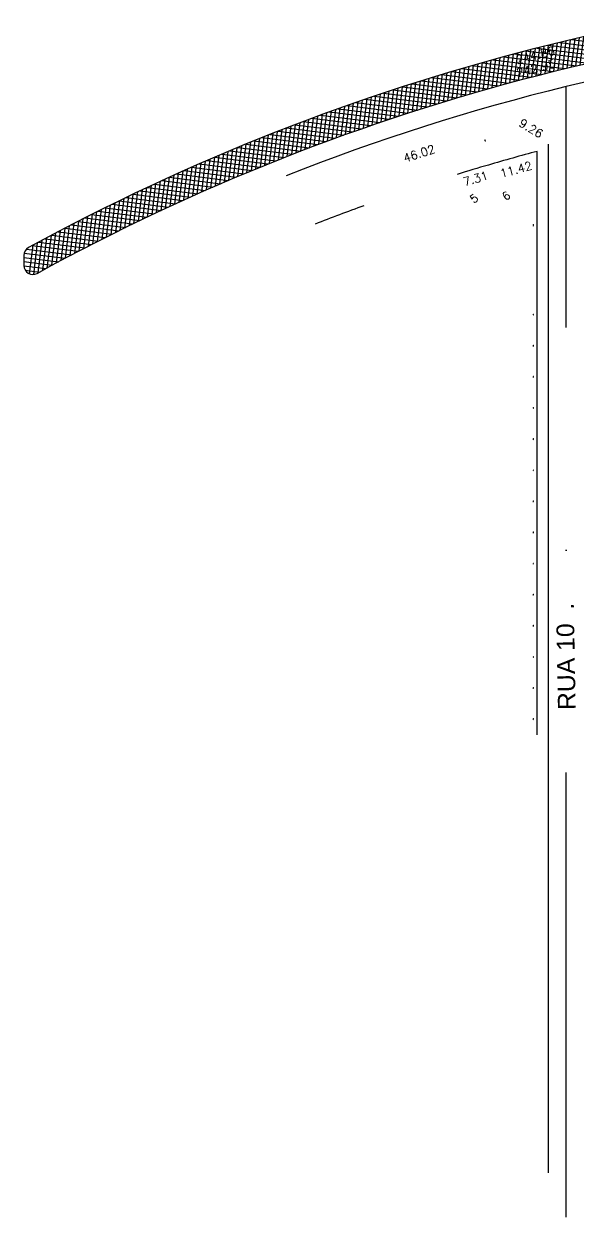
# Model space of a CAD drawing. Header units: millimetres. Extents: x -677 to -23, y -135 to 1112.
# Drawn here: x -676.6 to -551.9, y 680.1 to 948.6 of the extents above; entities that cross this region are included whole.
import ezdxf
from ezdxf.enums import TextEntityAlignment as Align

# ---------------------------------------------------------------- set-up
doc = ezdxf.new("R2010")
doc.units = ezdxf.units.MM
doc.header["$LTSCALE"] = 20
doc.header["$MEASUREMENT"] = 0
doc.header["$PDSIZE"] = -5
doc.linetypes.add('CONTINUO', pattern=[0])
doc.linetypes.add('DASHDOT', pattern=[1, 0.5, -0.25, 0, -0.25])
doc.layers.get('Defpoints').update_dxf_attribs({"linetype": 'CONTINUOUS'})
for name, color, linetype in [('Bra-Rua Calçadas', 1, 'CONTINUOUS'), ('CALÇADA', 3, 'CONTINUOUS'), ('COTA', 7, 'CONTINUOUS'), ('EIXO DAS VIAS', 252, 'DASHDOT'), ('Lotes', 2, 'CONTINUOUS'), ('Nomes de Ruas', 3, 'CONTINUOUS'), ('Numero de lotes', 5, 'CONTINUOUS'), ('Área Verde Alameda etc.', 92, 'CONTINUOUS')]:
    doc.layers.add(name, color=color, linetype=linetype)
doc.styles.add('arcad1', font='romans.shx')
doc.styles.add('ARIAL', font='arial.ttf', dxfattribs={"height": 2})
doc.styles.add('ROMANS', font='romans', dxfattribs={"height": 0.1})
doc.dimstyles.new('BOLA100', dxfattribs={"dimscale": 0, "dimtxt": 1.8, "dimasz": 0.15, "dimexe": 0.18, "dimexo": 0.063, "dimgap": 0, "dimtad": 0, "dimzin": 4, "dimdsep": 46, "dimtxsty": 'ROMANS', "dimcen": 0.09, "dimse1": 1, "dimse2": 1, "dimsd1": 1, "dimsd2": 1, "dimclrt": 2, "dimadec": 0, "dimazin": 0, "dimtfac": 1.2, "dimtix": 1, "dimtmove": 2, "dimatfit": 3, "dimfxl": 1, "dimtvp": 2, "dimtolj": 1, "dimtzin": 4, "dimarcsym": 0})

# ---------------------------------------------------------------- blocks, each defined once
blk = doc.blocks.new('*D439')
at = {"layer": 'Defpoints', "color": 0}
for p in [(-561.77, 795.65), (-561.06, 795.65), (-561.06, 788.65)]:
    blk.add_point(p, dxfattribs=at)
at = {"layer": 'COTA', "color": 2, "insert": (-561.97, 792.15), "char_height": 0.1, "attachment_point": 5, "rotation": 90, "style": 'ROMANS'}
blk.add_mtext('\\A1;7.00', dxfattribs=at)
blk = doc.blocks.new('*D440')
at = {"layer": 'Defpoints', "color": 0}
for p in [(-561.77, 802.65), (-561.06, 802.65), (-561.06, 795.65)]:
    blk.add_point(p, dxfattribs=at)
at = {"layer": 'COTA', "color": 2, "insert": (-561.97, 799.15), "char_height": 0.1, "attachment_point": 5, "rotation": 90, "style": 'ROMANS'}
blk.add_mtext('\\A1;7.00', dxfattribs=at)
blk = doc.blocks.new('*D441')
at = {"layer": 'Defpoints', "color": 0}
for p in [(-561.77, 809.65), (-561.06, 809.65), (-561.06, 802.65)]:
    blk.add_point(p, dxfattribs=at)
at = {"layer": 'COTA', "color": 2, "insert": (-561.97, 806.15), "char_height": 0.1, "attachment_point": 5, "rotation": 90, "style": 'ROMANS'}
blk.add_mtext('\\A1;7.00', dxfattribs=at)
blk = doc.blocks.new('*D442')
at = {"layer": 'Defpoints', "color": 0}
for p in [(-561.77, 816.65), (-561.06, 816.65), (-561.06, 809.65)]:
    blk.add_point(p, dxfattribs=at)
at = {"layer": 'COTA', "color": 2, "insert": (-561.97, 813.15), "char_height": 0.1, "attachment_point": 5, "rotation": 90, "style": 'ROMANS'}
blk.add_mtext('\\A1;7.00', dxfattribs=at)
blk = doc.blocks.new('*D443')
at = {"layer": 'Defpoints', "color": 0}
for p in [(-561.77, 823.65), (-561.06, 823.65), (-561.06, 816.65)]:
    blk.add_point(p, dxfattribs=at)
at = {"layer": 'COTA', "color": 2, "insert": (-561.97, 820.15), "char_height": 0.1, "attachment_point": 5, "rotation": 90, "style": 'ROMANS'}
blk.add_mtext('\\A1;7.00', dxfattribs=at)
blk = doc.blocks.new('*D444')
at = {"layer": 'Defpoints', "color": 0}
for p in [(-561.77, 830.65), (-561.06, 830.65), (-561.06, 823.65)]:
    blk.add_point(p, dxfattribs=at)
at = {"layer": 'COTA', "color": 2, "insert": (-561.97, 827.15), "char_height": 0.1, "attachment_point": 5, "rotation": 90, "style": 'ROMANS'}
blk.add_mtext('\\A1;7.00', dxfattribs=at)
blk = doc.blocks.new('*D445')
at = {"layer": 'Defpoints', "color": 0}
for p in [(-561.77, 837.65), (-561.06, 837.65), (-561.06, 830.65)]:
    blk.add_point(p, dxfattribs=at)
at = {"layer": 'COTA', "color": 2, "insert": (-561.97, 834.15), "char_height": 0.1, "attachment_point": 5, "rotation": 90, "style": 'ROMANS'}
blk.add_mtext('\\A1;7.00', dxfattribs=at)
blk = doc.blocks.new('*D446')
at = {"layer": 'Defpoints', "color": 0}
for p in [(-561.77, 844.65), (-561.06, 844.65), (-561.06, 837.65)]:
    blk.add_point(p, dxfattribs=at)
at = {"layer": 'COTA', "color": 2, "insert": (-561.97, 841.15), "char_height": 0.1, "attachment_point": 5, "rotation": 90, "style": 'ROMANS'}
blk.add_mtext('\\A1;7.00', dxfattribs=at)
blk = doc.blocks.new('*D447')
at = {"layer": 'Defpoints', "color": 0}
for p in [(-561.77, 851.65), (-561.06, 851.65), (-561.06, 844.65)]:
    blk.add_point(p, dxfattribs=at)
at = {"layer": 'COTA', "color": 2, "insert": (-561.97, 848.15), "char_height": 0.1, "attachment_point": 5, "rotation": 90, "style": 'ROMANS'}
blk.add_mtext('\\A1;7.00', dxfattribs=at)
blk = doc.blocks.new('*D448')
at = {"layer": 'Defpoints', "color": 0}
for p in [(-561.77, 858.65), (-561.06, 858.65), (-561.06, 851.65)]:
    blk.add_point(p, dxfattribs=at)
at = {"layer": 'COTA', "color": 2, "insert": (-561.97, 855.15), "char_height": 0.1, "attachment_point": 5, "rotation": 90, "style": 'ROMANS'}
blk.add_mtext('\\A1;7.00', dxfattribs=at)
blk = doc.blocks.new('*D449')
at = {"layer": 'Defpoints', "color": 0}
for p in [(-561.77, 865.65), (-561.06, 865.65), (-561.06, 858.65)]:
    blk.add_point(p, dxfattribs=at)
at = {"layer": 'COTA', "color": 2, "insert": (-561.97, 862.15), "char_height": 0.1, "attachment_point": 5, "rotation": 90, "style": 'ROMANS'}
blk.add_mtext('\\A1;7.00', dxfattribs=at)
blk = doc.blocks.new('*D450')
at = {"layer": 'Defpoints', "color": 0}
for p in [(-561.77, 872.65), (-561.06, 872.65), (-561.06, 865.65)]:
    blk.add_point(p, dxfattribs=at)
at = {"layer": 'COTA', "color": 2, "insert": (-561.97, 869.15), "char_height": 0.1, "attachment_point": 5, "rotation": 90, "style": 'ROMANS'}
blk.add_mtext('\\A1;7.00', dxfattribs=at)
blk = doc.blocks.new('*D451')
at = {"layer": 'Defpoints', "color": 0}
for p in [(-561.77, 879.65), (-561.06, 879.65), (-561.06, 872.65)]:
    blk.add_point(p, dxfattribs=at)
at = {"layer": 'COTA', "color": 2, "insert": (-561.97, 876.15), "char_height": 0.1, "attachment_point": 5, "rotation": 90, "style": 'ROMANS'}
blk.add_mtext('\\A1;7.00', dxfattribs=at)
blk = doc.blocks.new('*D452')
at = {"layer": 'Defpoints', "color": 0}
for p in [(-561.77, 886.65), (-561.06, 886.65), (-561.06, 879.65)]:
    blk.add_point(p, dxfattribs=at)
at = {"layer": 'COTA', "color": 2, "insert": (-561.97, 883.15), "char_height": 0.1, "attachment_point": 5, "rotation": 90, "style": 'ROMANS'}
blk.add_mtext('\\A1;7.00', dxfattribs=at)
blk = doc.blocks.new('*D513')
at = {"layer": 'Defpoints', "color": 0}
for p in [(-561.77, 919.89), (-561.06, 919.89, 51.85), (-561.06, 886.65, 51.85)]:
    blk.add_point(p, dxfattribs=at)
at = {"layer": 'COTA', "color": 2, "insert": (-561.97, 903.27), "char_height": 0.1, "attachment_point": 5, "rotation": 90, "style": 'ROMANS'}
blk.add_mtext('\\A1;33.25', dxfattribs=at)
blk = doc.blocks.new('*D516')
at = {"layer": 'Defpoints', "color": 0}
for p in [(-573.83, 925.16), (-572.16, 919.4), (-572.16, 919.4)]:
    blk.add_point(p, dxfattribs=at)
at = {"layer": 'COTA', "color": 2, "insert": (-572.8, 922.33), "char_height": 0.1, "attachment_point": 5, "rotation": 286.2393, "style": 'ROMANS'}
blk.add_mtext('\\A1;6.00', dxfattribs=at)

msp = doc.modelspace()

# ---------------------------------------------------------------- hatches: boundary and pattern name
at = {"layer": 'Área Verde Alameda etc.'}
h = msp.add_hatch(dxfattribs=at)
h.set_pattern_fill('ANSI37', color=256, scale=0.3, angle=37.90642, style=0)
h.set_pattern_definition([(82.9064228, (5613769.4276, -7783638.4494), (-0.94520936236, 0.1176244503), []), (172.9064228, (5613769.4276, -7783638.4494), (-0.1176244503, -0.94520936236), [])])
h.paths.add_polyline_path([(-675.518, 898.23, 0.2743582), (-676.56, 896.474), (-676.56, 894.194, 0.5701619), (-673.598, 892.441, -0.1261546), (-440.721, 952.148), (-429.56, 952.148, 0.4142136), (-427.56, 954.148), (-427.56, 956.148, 0.4142136), (-429.56, 958.148), (-440.721, 958.148, 0.1255837)])

# ---------------------------------------------------------------- linework, layer by layer
at = {"layer": 'Bra-Rua Calçadas'}
msp.add_lwpolyline([(-429.56, 958.148), (-440.721, 958.148, 0.1255837), (-675.518, 898.23, 0.2743582), (-676.56, 896.474), (-676.56, 894.194, 0.5701619), (-673.598, 892.441, -0.1261546), (-440.721, 952.148), (-429.56, 952.148, 0.4142136), (-427.56, 954.148), (-427.56, 956.148, 0.4142136)], format="xyb", close=True, dxfattribs=at)
at = {"layer": 'CALÇADA', "lineweight": -3}
msp.add_line((-558.56, 690.148), (-558.56, 921.54), dxfattribs=at)
msp.add_line((-558.56, 690.148), (-558.56, 921.54), dxfattribs=at)
at = {"layer": 'EIXO DAS VIAS', "ltscale": 10}
msp.add_line((-554.56, 680.148, 103.708), (-554.56, 934.454, 103.708), dxfattribs=at)
at = {"layer": 'EIXO DAS VIAS', "ltscale": 10, "elevation": 103.708}
for points in [[(-491.56, 945.448, 0.0333455), (-554.56, 934.454)], [(-554.56, 934.454, 0.0344779), (-617.56, 914.386, 0.0320656)]]:
    msp.add_lwpolyline(points, format="xyb", dxfattribs=at)
at = {"layer": 'Lotes', "linetype": 'CONTINUO', "lineweight": -3}
for p, q in [((-561.06, 886.648), (-561.06, 919.895)), ((-561.06, 879.648), (-561.06, 886.648)), ((-561.06, 872.648), (-561.06, 879.648)), ((-561.06, 865.648), (-561.06, 872.648)), ((-561.06, 858.648), (-561.06, 865.648)), ((-561.06, 851.648), (-561.06, 858.648)), ((-561.06, 844.648), (-561.06, 851.648)), ((-561.06, 837.648), (-561.06, 844.648)), ((-561.06, 830.648), (-561.06, 837.648)), ((-561.06, 823.648), (-561.06, 830.648)), ((-561.06, 816.648), (-561.06, 823.648)), ((-561.06, 809.648), (-561.06, 816.648)), ((-561.06, 802.648), (-561.06, 809.648)), ((-561.06, 795.648), (-561.06, 802.648)), ((-561.06, 788.648), (-561.06, 795.648))]:
    msp.add_line(p, q, dxfattribs=at)
for start, end in [(104.91643, 106.31628), (106.31628, 107.21227), (109.9276, 111.36831)]:
    msp.add_arc((-440.721, 468.148), 467.5, start, end, dxfattribs=at)
at = {"layer": 'Área Verde Alameda etc.'}
for p, q in [((-560.154, 942.53), (-560.154, 942.53)), ((-562.221, 940.12), (-562.221, 940.12)), ((-563.559, 936.821), (-563.559, 936.821))]:
    msp.add_line(p, q, dxfattribs=at)
msp.add_lwpolyline([(-429.56, 958.148), (-440.721, 958.148, 0.1255837), (-675.518, 898.23, 0.2743582), (-676.56, 896.474), (-676.56, 894.194, 0.5701619), (-673.598, 892.441, -0.1261546), (-440.721, 952.148), (-429.56, 952.148, 0.4142136), (-427.56, 954.148), (-427.56, 956.148, 0.4142136)], format="xyb", close=True, dxfattribs=at)

# ---------------------------------------------------------------- texts
at = {"layer": 'COTA', "char_height": 1.9, "attachment_point": 5, "style": 'ROMANS'}
for s, insert, rotation in [('\\A1;244.86', (-561.52, 941.512), 14.31588), ('\\A1;242.95', (-561.347, 938.626), 14.38029), ('\\A1;9.26', (-562.448, 925.071), 329.11728), ('\\A1;46.02', (-587.643, 919.402), 18.03457), ('\\A1;11.42', (-565.843, 915.791), 15.61636), ('\\A1;7.31', (-574.953, 913.75), 16.76427)]:
    msp.add_mtext(s, dxfattribs=dict(at, insert=insert, rotation=rotation))
at = {"layer": 'Nomes de Ruas', "extrusion": (-0.017957, -0.084762, 0.996239), "style": 'ARIAL'}
msp.add_text('RUA 10  .', height=4, rotation=102.96746, dxfattribs=at).set_placement((-709.692, 671.311, -58.312), align=Align.MIDDLE_CENTER)
at = {"layer": 'Numero de lotes', "style": 'arcad1'}
for s, p in [('5', (-575.282, 909.303, 103.708)), ('6', (-568.045, 909.89, 103.708))]:
    msp.add_text(s, height=1.8, rotation=36.88182, dxfattribs=at).set_placement(p, align=Align.MIDDLE_CENTER)

# ---------------------------------------------------------------- dimensions: what is measured, and where the dimension line sits
at = {"layer": 'COTA'}
dim = msp.add_aligned_dim(p1=(-573.835, 925.157), p2=(-572.157, 919.396), distance=0, dimstyle='BOLA100', override={"dimscale": 1}, dxfattribs=at)
dim.commit()
dim.dimension.update_dxf_attribs({"geometry": '*D516', "text_midpoint": (-572.804, 922.332)})
for base, p1, p2, picture, middle in [((-561.774, 919.895, -51.854), (-561.06, 886.648), (-561.06, 919.895), '*D513', (-561.974, 903.271, -51.854)), ((-561.774, 886.648), (-561.06, 879.648), (-561.06, 886.648), '*D452', (-561.974, 883.148)), ((-561.774, 879.648), (-561.06, 872.648), (-561.06, 879.648), '*D451', (-561.974, 876.148)), ((-561.774, 872.648), (-561.06, 865.648), (-561.06, 872.648), '*D450', (-561.974, 869.148)), ((-561.774, 865.648), (-561.06, 858.648), (-561.06, 865.648), '*D449', (-561.974, 862.148)), ((-561.774, 858.648), (-561.06, 851.648), (-561.06, 858.648), '*D448', (-561.974, 855.148)), ((-561.774, 851.648), (-561.06, 844.648), (-561.06, 851.648), '*D447', (-561.974, 848.148)), ((-561.774, 844.648), (-561.06, 837.648), (-561.06, 844.648), '*D446', (-561.974, 841.148)), ((-561.774, 837.648), (-561.06, 830.648), (-561.06, 837.648), '*D445', (-561.974, 834.148)), ((-561.774, 830.648), (-561.06, 823.648), (-561.06, 830.648), '*D444', (-561.974, 827.148)), ((-561.774, 823.648), (-561.06, 816.648), (-561.06, 823.648), '*D443', (-561.974, 820.148)), ((-561.774, 816.648), (-561.06, 809.648), (-561.06, 816.648), '*D442', (-561.974, 813.148)), ((-561.774, 809.648), (-561.06, 802.648), (-561.06, 809.648), '*D441', (-561.974, 806.148)), ((-561.774, 802.648), (-561.06, 795.648), (-561.06, 802.648), '*D440', (-561.974, 799.148)), ((-561.774, 795.648), (-561.06, 788.648), (-561.06, 795.648), '*D439', (-561.974, 792.148))]:
    dim = msp.add_linear_dim(base=base, p1=p1, p2=p2, angle=270, dimstyle='BOLA100', override={"dimscale": 1}, dxfattribs=at)
    dim.commit()
    dim.dimension.update_dxf_attribs({"geometry": picture, "text_midpoint": middle})

doc.saveas('drawing.dxf')
